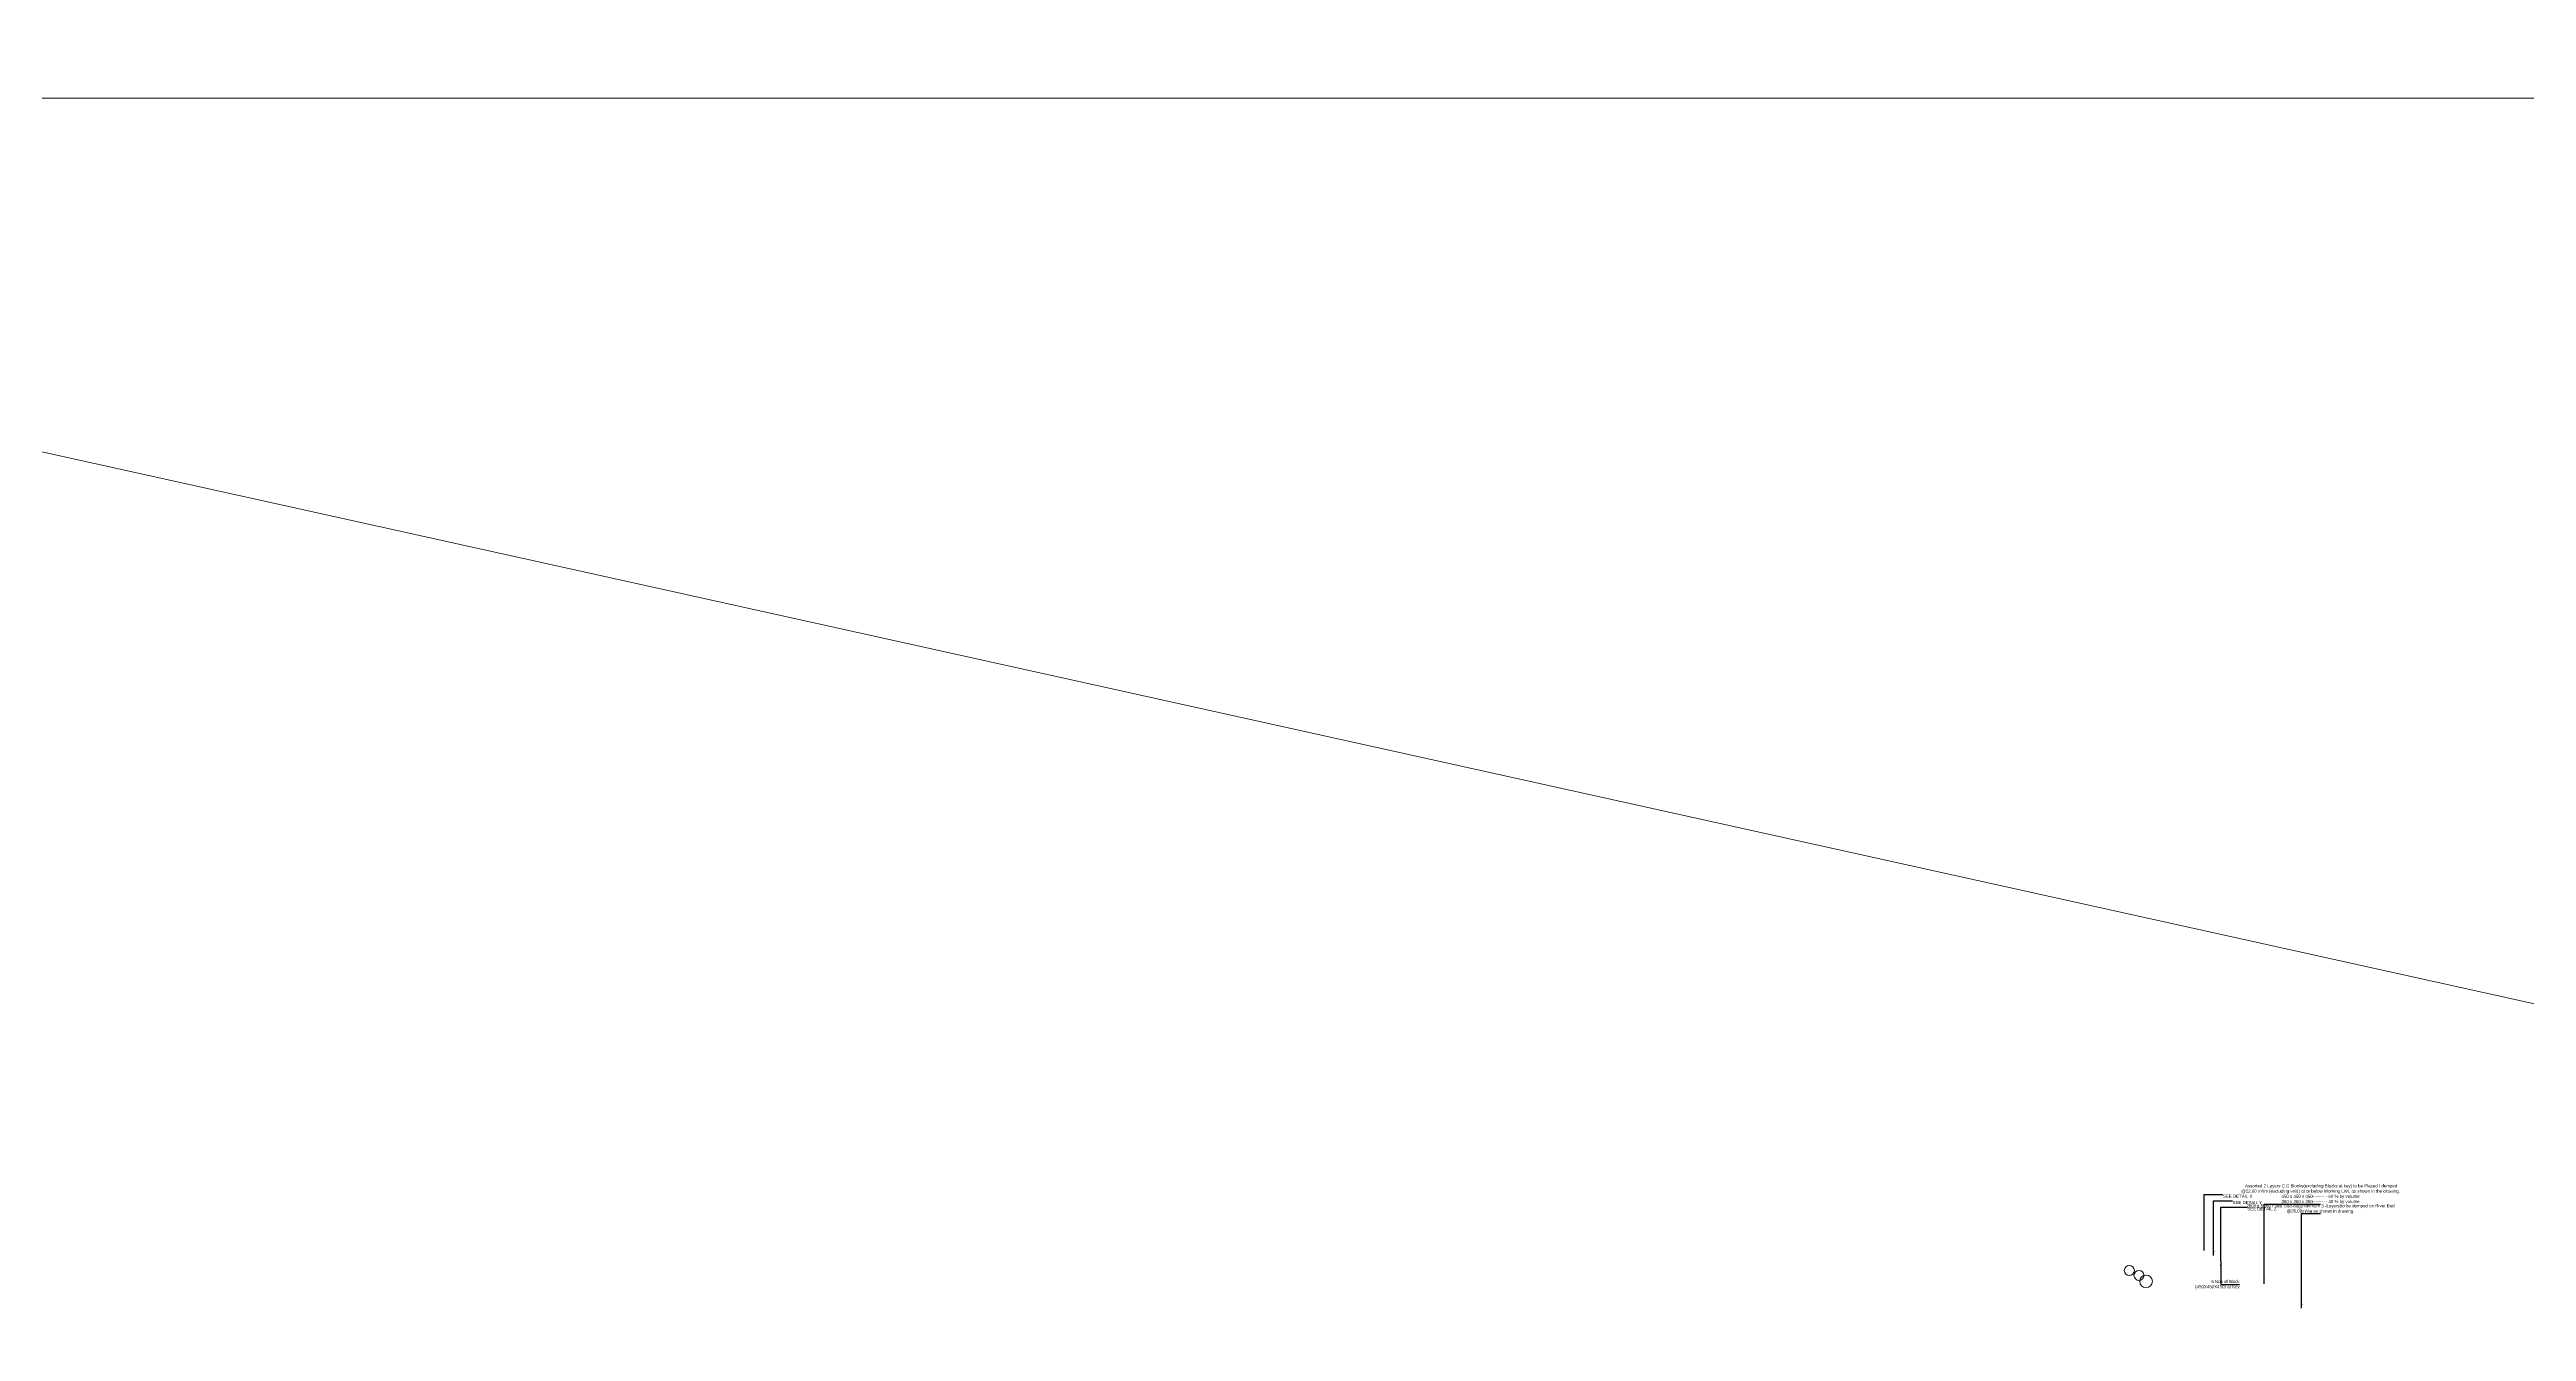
# Model space of a CAD drawing. Header units: inches. Extents: x 66615 to 414904, y -29123 to 90068.
# Drawn here: x 262070 to 301409, y 32825 to 53193 of the extents above; entities that cross this region are included whole.
import ezdxf

# ---------------------------------------------------------------- set-up
doc = ezdxf.new("R2010")
doc.units = ezdxf.units.IN
doc.header["$LTSCALE"] = 7
doc.header["$MEASUREMENT"] = 0
doc.layers.add('Cross Section Labels', color=7, linetype='Continuous', lineweight=9)
doc.layers.add('Long Section Labels', color=7, linetype='Continuous', lineweight=9)
doc.styles.get("Standard").update_dxf_attribs({"font": 'arial.ttf'})
doc.dimstyles.get("Standard").update_dxf_attribs({"dimtxt": 0.18, "dimasz": 0.18, "dimexe": 0.18, "dimexo": 0.0625, "dimgap": 0.09, "dimtad": 0, "dimtih": 1, "dimtoh": 1, "dimdec": 4, "dimzin": 0, "dimdsep": 46, "dimtxsty": 'Standard', "dimcen": 0.09, "dimadec": 0, "dimazin": 0, "dimtfac": 1, "dimtdec": 4, "dimtofl": 0, "dimtmove": 0, "dimatfit": 3, "dimfxl": 1, "dimtolj": 1, "dimtzin": 0, "dimarcsym": 0})

msp = doc.modelspace()

# ---------------------------------------------------------------- linework, layer by layer
at = {"layer": 'Cross Section Labels'}
for centre, radius in [((295101.70498, 33792.89282), 80), ((295254.70498, 33716.39282), 80), ((295367.20498, 33621.89282), 100)]:
    msp.add_circle(centre, radius, dxfattribs=at)
at = {"layer": 'Long Section Labels'}
msp.add_line((66615.45744, 90067.95473), (414903.83709, 12914.81126), dxfattribs=at)
msp.add_lwpolyline([(98754.29964, 52421.02197), (386086.98462, 52421.02197), (386086.98462, 23559.568), (98754.29964, 23559.568)], close=True, dxfattribs=at)

# ---------------------------------------------------------------- texts
at = {"layer": 'Cross Section Labels', "char_height": 50}
for s, insert, attachment_point in [(' Assorted 2 Layers C.C Blocks(excluding Blocks at key) to be Placed / dumped^J@22.00 m³/m (excluding void) at or below Working LWL as shown in the drawing.^J450 x 450 x 450-------- - 60 % by volume^J350 x 350 x 350-------- - 40 % by volume', (298138.36308, 34848.84802), 8), ('SEE DETAIL X', (296587.65821, 34998.84802), 1), ('SEE DETAIL Y', (296740.65821, 34898.84802), 1), ('200Kg Sand Filled Geo-bag(minimum 3 -Layers)to be dumped on River Bed^J@26.00m³/m as shown in drawing.', (298138.36308, 34698.84802), 8), ('SEE DETAIL Z', (296974.65821, 34798.84802), 1), ('5 Nos of Block ^J(450X450X450) at Key', (296853.15821, 33570.64802), 6)]:
    msp.add_mtext(s, dxfattribs=dict(at, insert=insert, attachment_point=attachment_point))

# ---------------------------------------------------------------- leaders
at = {"layer": 'Cross Section Labels', "annotation_type": 0, "has_hookline": 1}
for points, hookline_direction, text_width in [([(296287.65821, 34110.64802), (296287.65821, 34998.84802), (296587.56821, 34998.84802)], 0, 466.13233), ([(296440.65821, 34034.14802), (296440.65821, 34898.84802), (296740.56821, 34898.84802)], 0, 466.03001), ([(296553.15821, 33939.64802), (296553.15821, 34798.84802), (296974.56821, 34798.84802)], 0, 460.91405), ([(297242.89617, 33581.04985), (297242.89617, 34848.84802), (298138.27308, 34848.84802)], 0, 2510.77763), ([(297838.36308, 33195.11), (297838.36308, 34698.84802), (298138.27308, 34698.84802)], 0, 2345.7367), ([(296553.15821, 33939.64802), (296553.15821, 33570.64802), (296853.24821, 33570.64802)], 1, 701.90996)]:
    msp.add_leader(points, dimstyle='Standard', override={"dimasz": 72}, dxfattribs=dict(at, hookline_direction=hookline_direction, text_width=text_width))

doc.saveas('drawing.dxf')
